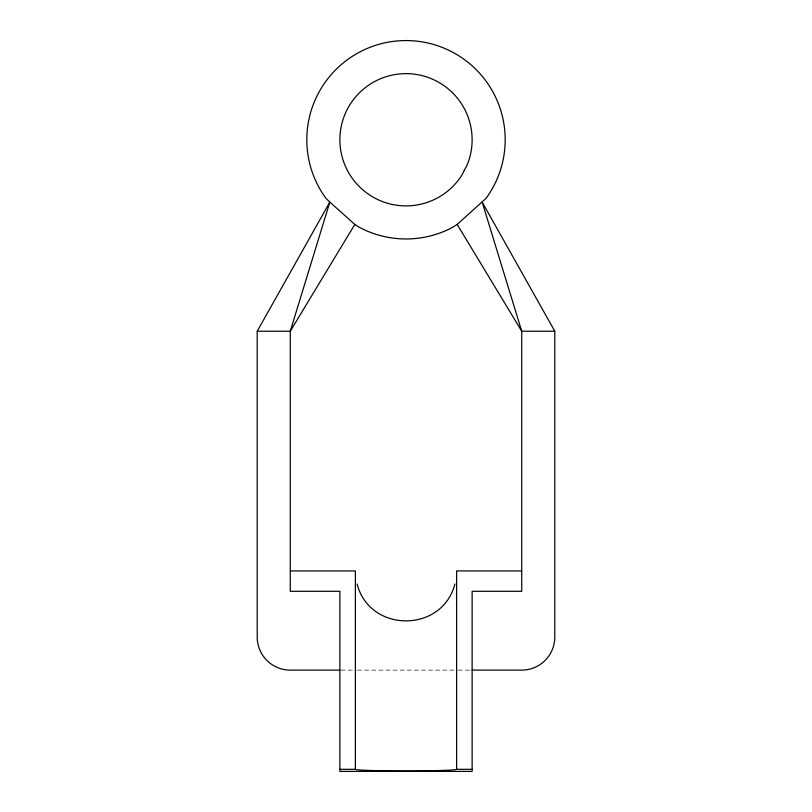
<?xml version="1.0" encoding="UTF-8"?>
<svg xmlns="http://www.w3.org/2000/svg" width="812" height="812" viewBox="0 0 812 812"><rect width="100%" height="100%" fill="white"/><g stroke="black" fill="none" stroke-linecap="round" stroke-linejoin="round"><path stroke-width="0.61" stroke-dasharray="4.06 3.04" d="M341.131 670.123L356.245 670.123M357.503 670.123L457.014 670.123M458.272 670.123L470.869 670.123"/><path stroke-width="1.22" d="M454.903 584.041C442.246 633.147 369.754 633.147 357.097 584.041M339.873 670.123L290.27 670.123A33.069 33.069 0 0 1 257.211 637.065L257.211 331.215L329.845 202.066L326.008 198.412A99.196 99.196 0 0 1 339.517 66.137A99.196 99.196 0 0 1 472.482 66.137A99.196 99.196 0 0 1 485.992 198.412L457.186 224.447L452.629 227.319A99.196 99.196 0 0 1 359.371 227.319L354.814 224.447L329.845 202.066L290.27 331.215L290.27 591.298L339.873 591.298L339.873 771.4L472.127 771.4L472.127 591.298L521.73 591.298L521.73 331.215L482.155 202.066L554.789 331.215L554.789 637.065A33.069 33.069 0 0 1 521.73 670.123L472.127 670.123M354.814 224.447L290.27 331.215L257.211 331.215M554.789 331.215L521.73 331.215L457.186 224.447M290.27 570.938L355.372 570.938L355.372 769.319A50.618 1.594 0 0 0 406 770.913A50.618 1.594 0 0 0 456.618 769.319L472.127 769.319M521.73 570.938L456.628 570.938L456.628 769.319M339.873 769.319L355.372 769.319M464.302 170.337L461.977 174.976A66.127 66.127 0 0 1 349.211 173.646A66.127 66.127 0 0 1 401.585 73.78A66.127 66.127 0 0 1 466.798 165.78L464.302 170.337"/></g></svg>
